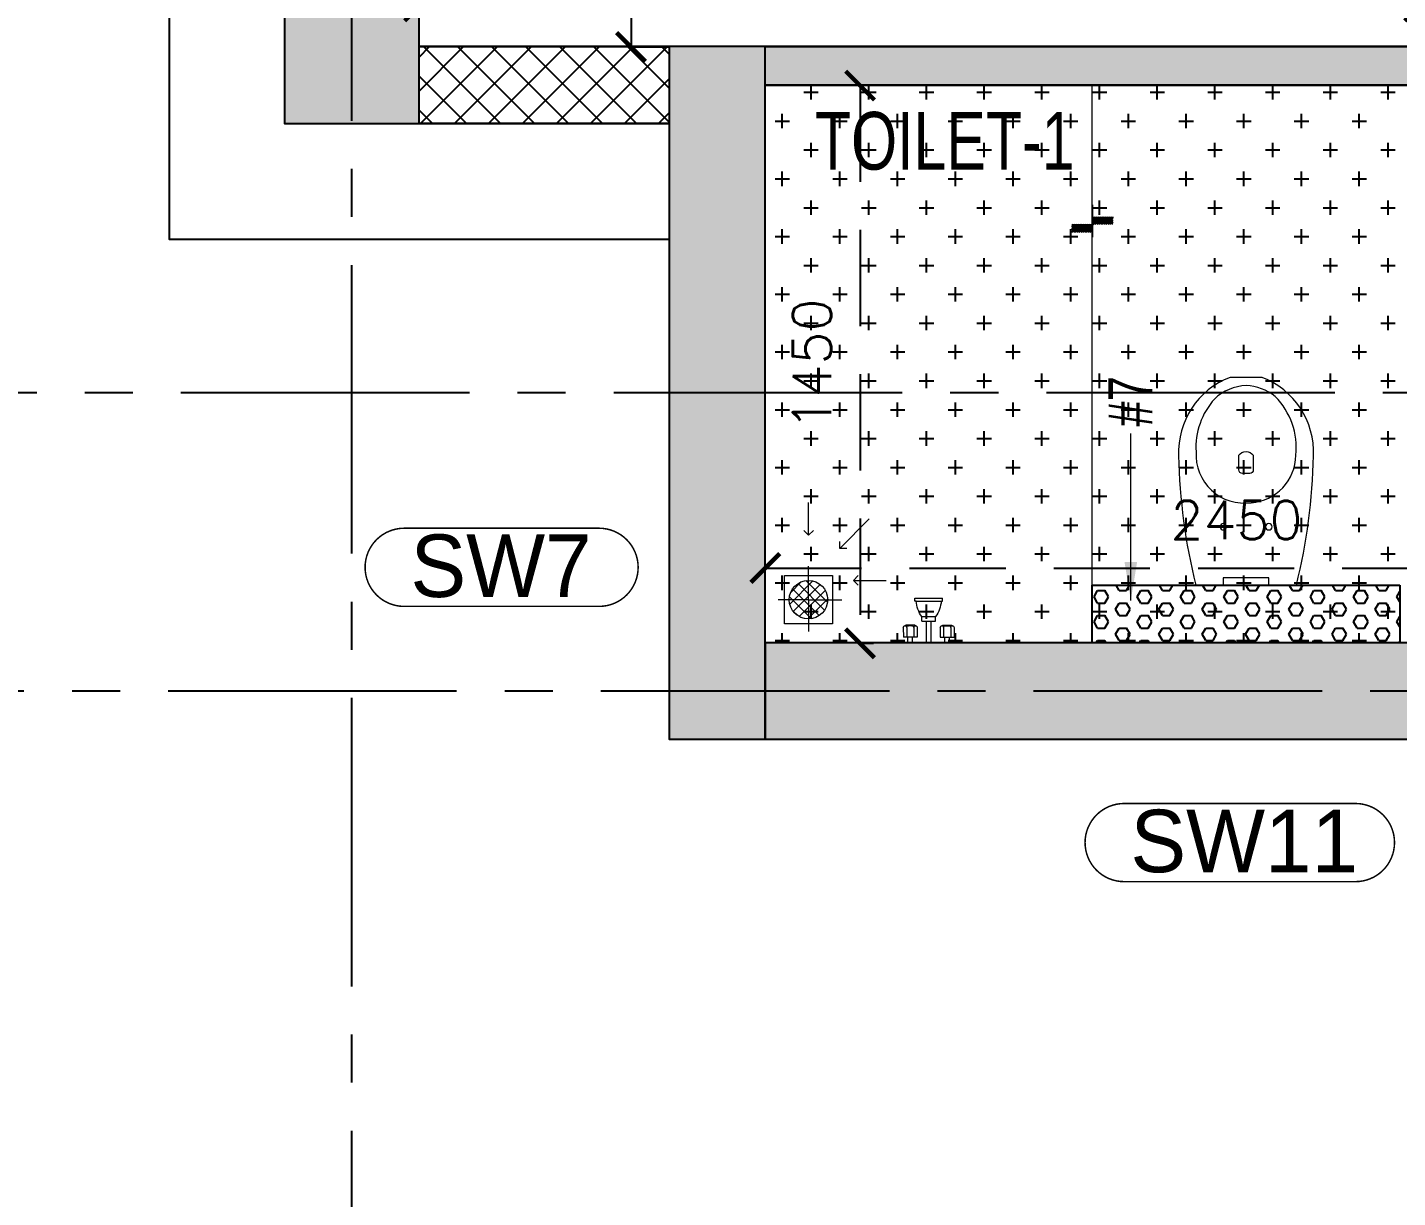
# Model space of a CAD drawing. Header units: millimetres. Extents: x 1124992 to 1258557, y -5767803 to -5695799.
# Drawn here: x 1194724 to 1198286, y -5709291 to -5706250 of the extents above; entities that cross this region are included whole.
import ezdxf

# ---------------------------------------------------------------- set-up
doc = ezdxf.new("R2010")
doc.units = ezdxf.units.MM
doc.header["$LTSCALE"] = 1000
doc.header["$MEASUREMENT"] = 0
for name, pattern in [('$1$AUDIT_D_120904163729-0', [0]), ('$36$HIDDEN', [0.375, 0.25, -0.125]), ('2BHK-A - BACK$0$AUDIT_D_120904163729-0', [0]), ('AUDIT_D_120904163729-0', [0]), ('T8(T9 IS SIMILAR) - 1st FLOOR ELEVATION$0$AUDIT_D_120904163729-0', [0]), ('T8(T9 IS SIMILAR) - DIMENSION & TEXTING$0$HIDDEN', [0.375, 0.25, -0.125]), ('T8_REFUGE COLUMNS$0$CENTER2', [1.125, 0.75, -0.125, 0.125, -0.125])]:
    doc.linetypes.add(name, pattern=pattern)
doc.layers.get('0').update_dxf_attribs({"linetype": 'AUDIT_D_120904163729-0'})
for name, color, linetype in [('$0$A-HATCH -160', 251, '$1$AUDIT_D_120904163729-0'), ('$21$A-DIMENSIONS', 2, '$36$HIDDEN'), ('2BHK-A - BACK$0$A-HATCH -160', 251, '2BHK-A - BACK$0$AUDIT_D_120904163729-0'), ('2BHK-A - BACK$0$a-tile drop', 3, 'Continuous'), ('2BHK-A - BACK$0$A-TOI SUNK 50MM', 8, 'Continuous'), ('2BHK-A - BACK$0$APT PLANS-typ$0$TILEDROP', 3, 'Continuous'), ('2BHK-A - BACK$0$LEDGE WALL', 5, 'Continuous'), ('A_dim', 1, 'Continuous'), ('T8(T9 IS SIMILAR) - 1st FLOOR ELEVATION$0$A-WALL-FEATURES', 110, 'T8(T9 IS SIMILAR) - 1st FLOOR ELEVATION$0$AUDIT_D_120904163729-0'), ('T8(T9 IS SIMILAR) - DIMENSION & TEXTING$0$A-DIMENSIONS', 2, 'T8(T9 IS SIMILAR) - DIMENSION & TEXTING$0$HIDDEN'), ('T8_REFUGE COLUMNS$0$A-CENTERLINE', 193, 'T8_REFUGE COLUMNS$0$CENTER2'), ('T8_REFUGE COLUMNS$0$A-RCC COLS', 3, 'Continuous'), ('T8_TYPICAL COLUMNS$0$A-RCC COLS', 3, 'Continuous')]:
    doc.layers.add(name, color=color, linetype=linetype)
for name, color, linetype, lineweight in [('2BHK-A - BACK$0$a-TOI-fixtures', 251, 'Continuous', 0), ('2BHK-A - BACK$0$A-WALL- 160', 6, 'Continuous', 30), ('T8(T9 IS SIMILAR) - DIMENSION & TEXTING$0$a-Text', 4, 'Continuous', 0), ('T8(T9 IS SIMILAR) - DIMENSION & TEXTING$0$R0-18-10-2014-T1-1st Podium Floor Plan$0$Text', 2, 'Continuous', 0), ('T8(T9 IS SIMILAR)$0$D&W', 8, 'Continuous', 25), ('T8_REFUGE COLUMNS$0$A-COLUMN NO size reduce', 81, 'Continuous', 25)]:
    doc.layers.add(name, color=color, linetype=linetype, lineweight=lineweight)
doc.layers.add('T8_REFUGE COLUMNS$1$COL-HATCH', color=7, linetype='Continuous', lineweight=25, true_color=0xa3a3a3)
doc.styles.add('2BHK-A - BACK$0$Romans 1', font='romans.shx', dxfattribs={"height": 100})
doc.styles.add('T8(T9 IS SIMILAR) - DIMENSION & TEXTING$0$ARIAL ARROW', font='swisscl.ttf')
doc.styles.add('T8(T9 IS SIMILAR) - DIMENSION & TEXTING$0$Romans 1', font='romans.shx', dxfattribs={"height": 100})
doc.styles.add('T8(T9 IS SIMILAR) - DIMENSION & TEXTING$0$Tahoma', font='tahoma.ttf')
doc.styles.add('T8_REFUGE COLUMNS$0$STANDARD', font='GOTHIC.TTF')
doc.dimstyles.new('2BHK-A - BACK$0$ALPINE S', dxfattribs={"dimscale": 0, "dimtxt": 100, "dimasz": 75, "dimexe": 0, "dimexo": 0, "dimgap": 75, "dimtad": 1, "dimdec": 0, "dimzin": 0, "dimdsep": 46, "dimtxsty": '2BHK-A - BACK$0$Romans 1', "dimblk": '2BHK-A - BACK$0$_ArchTick', "dimcen": 0.09, "dimclrd": 256, "dimclre": 256, "dimclrt": 7, "dimadec": 0, "dimazin": 0, "dimtfac": 1, "dimtdec": 0, "dimtofl": 0, "dimtmove": 1, "dimatfit": 0, "dimldrblk": '2BHK-A - BACK$0$_Open90', "dimfxl": 1, "dimtolj": 1, "dimtzin": 0, "dimarcsym": 0})
doc.dimstyles.new('T8(T9 IS SIMILAR) - DIMENSION & TEXTING$0$ALPINE S', dxfattribs={"dimscale": 0, "dimtxt": 100, "dimasz": 75, "dimexe": 0, "dimexo": 0, "dimgap": 75, "dimtad": 1, "dimdec": 0, "dimzin": 0, "dimdsep": 46, "dimtxsty": 'T8(T9 IS SIMILAR) - DIMENSION & TEXTING$0$Romans 1', "dimblk": 'T8(T9 IS SIMILAR) - DIMENSION & TEXTING$0$_ArchTick', "dimcen": 0.09, "dimclrd": 256, "dimclre": 256, "dimclrt": 7, "dimadec": 0, "dimazin": 0, "dimtfac": 1, "dimtdec": 0, "dimtofl": 0, "dimtmove": 1, "dimatfit": 0, "dimldrblk": 'T8(T9 IS SIMILAR) - DIMENSION & TEXTING$0$_Open90', "dimfxl": 1, "dimtolj": 1, "dimtzin": 0, "dimarcsym": 0})
doc.dimstyles.new('T8(T9 IS SIMILAR) - DIMENSION & TEXTING$0$SAMATA STD', dxfattribs={"dimtxt": 100, "dimasz": 50, "dimexe": 50, "dimexo": 50, "dimgap": 10, "dimtad": 0, "dimdec": 0, "dimrnd": 5, "dimzin": 0, "dimdsep": 46, "dimtxsty": 'T8(T9 IS SIMILAR) - DIMENSION & TEXTING$0$Tahoma', "dimblk": 'T8(T9 IS SIMILAR) - DIMENSION & TEXTING$0$_Origin2', "dimcen": -50, "dimdle": 50, "dimclrd": 7, "dimclre": 7, "dimclrt": 7, "dimadec": 0, "dimazin": 0, "dimtfac": 1, "dimtdec": 0, "dimtmove": 1, "dimatfit": 3, "dimfxl": 150, "dimtfill": 1, "dimtolj": 1, "dimtzin": 0, "dimlwd": -1, "dimlwe": -1, "dimarcsym": 0})

# ---------------------------------------------------------------- blocks, each defined once
blk = doc.blocks.new('T8(T9 IS SIMILAR) - DIMENSION & TEXTING$0$_ArchTick')
at = {"color": 0, "linetype": 'ByBlock', "const_width": 0.15}
blk.add_lwpolyline([(-0.5, -0.5), (0.5, 0.5)], dxfattribs=at)
blk = doc.blocks.new('*D488')
at = {"layer": 'T8(T9 IS SIMILAR) - DIMENSION & TEXTING$0$A-DIMENSIONS', "linetype": 'T8(T9 IS SIMILAR) - DIMENSION & TEXTING$0$HIDDEN', "lineweight": -2, "transparency": 16777216}
for p, q in [((1196642.3, -5707850.9), (1196642.3, -5707655.2)), ((1199092.3, -5707851.3), (1199092.3, -5707655.2))]:
    blk.add_line(p, q, dxfattribs=at)
at = {"layer": 'T8(T9 IS SIMILAR) - DIMENSION & TEXTING$0$A-DIMENSIONS', "lineweight": -2, "transparency": 16777216}
blk.add_line((1196642.3, -5707655.2), (1199092.3, -5707655.2), dxfattribs=at)
at = {"layer": 'T8(T9 IS SIMILAR) - DIMENSION & TEXTING$0$A-DIMENSIONS', "linetype": 'ByBlock', "lineweight": -2, "transparency": 16777216, "xscale": 75, "yscale": 75, "zscale": 75, "rotation": 180}
blk.add_blockref('T8(T9 IS SIMILAR) - DIMENSION & TEXTING$0$_ArchTick', (1196642.3, -5707655.2), dxfattribs=at)
at = {"layer": 'T8(T9 IS SIMILAR) - DIMENSION & TEXTING$0$A-DIMENSIONS', "linetype": 'ByBlock', "lineweight": -2, "transparency": 16777216, "xscale": 75, "yscale": 75, "zscale": 75}
blk.add_blockref('T8(T9 IS SIMILAR) - DIMENSION & TEXTING$0$_ArchTick', (1199092.3, -5707655.2), dxfattribs=at)
at = {"layer": 'T8(T9 IS SIMILAR) - DIMENSION & TEXTING$0$A-DIMENSIONS', "color": 7, "linetype": 'ByBlock', "transparency": 16777216, "insert": (1197867.3, -5707530.2), "char_height": 100, "attachment_point": 5, "style": 'T8(T9 IS SIMILAR) - DIMENSION & TEXTING$0$Romans 1'}
blk.add_mtext('\\A1;2450', dxfattribs=at)
blk = doc.blocks.new('T8(T9 IS SIMILAR) - DIMENSION & TEXTING$0$_Open90')
at = {"color": 0, "linetype": 'ByBlock', "lineweight": -2}
for p, q in [((-0.5, 0.5), (0, 0)), ((0, 0), (-1, 0)), ((0, 0), (-0.5, -0.5))]:
    blk.add_line(p, q, dxfattribs=at)
blk = doc.blocks.new('*D489')
at = {"layer": 'T8(T9 IS SIMILAR) - DIMENSION & TEXTING$0$A-DIMENSIONS', "linetype": 'T8(T9 IS SIMILAR) - DIMENSION & TEXTING$0$HIDDEN', "lineweight": -2, "transparency": 16777216}
for p, q in [((1196923.3, -5706401.3), (1196888.8, -5706401.3)), ((1196923.3, -5707850.9), (1196888.8, -5707850.9))]:
    blk.add_line(p, q, dxfattribs=at)
at = {"layer": 'T8(T9 IS SIMILAR) - DIMENSION & TEXTING$0$A-DIMENSIONS', "lineweight": -2, "transparency": 16777216}
blk.add_line((1196888.8, -5706401.3), (1196888.8, -5707850.9), dxfattribs=at)
at = {"layer": 'T8(T9 IS SIMILAR) - DIMENSION & TEXTING$0$A-DIMENSIONS', "linetype": 'ByBlock', "lineweight": -2, "transparency": 16777216, "xscale": 75, "yscale": 75, "zscale": 75}
for p, rotation in [((1196888.8, -5706401.3), 90), ((1196888.8, -5707850.9), 270)]:
    blk.add_blockref('T8(T9 IS SIMILAR) - DIMENSION & TEXTING$0$_ArchTick', p, dxfattribs=dict(at, rotation=rotation))
at = {"layer": 'T8(T9 IS SIMILAR) - DIMENSION & TEXTING$0$A-DIMENSIONS', "color": 7, "linetype": 'ByBlock', "transparency": 16777216, "insert": (1196763.8, -5707126.1), "char_height": 100, "attachment_point": 5, "rotation": 90, "style": 'T8(T9 IS SIMILAR) - DIMENSION & TEXTING$0$Romans 1'}
blk.add_mtext('\\A1;1450', dxfattribs=at)
blk = doc.blocks.new('*D493')
at = {"layer": 'T8(T9 IS SIMILAR) - DIMENSION & TEXTING$0$A-DIMENSIONS', "linetype": 'T8(T9 IS SIMILAR) - DIMENSION & TEXTING$0$HIDDEN', "lineweight": -2, "transparency": 16777216}
for p, q in [((1196320.7, -5702350.7), (1196293.4, -5702350.7)), ((1196392.3, -5706300.9), (1196293.4, -5706300.9))]:
    blk.add_line(p, q, dxfattribs=at)
at = {"layer": 'T8(T9 IS SIMILAR) - DIMENSION & TEXTING$0$A-DIMENSIONS', "lineweight": -2, "transparency": 16777216}
blk.add_line((1196293.4, -5702350.7), (1196293.4, -5706300.9), dxfattribs=at)
at = {"layer": 'T8(T9 IS SIMILAR) - DIMENSION & TEXTING$0$A-DIMENSIONS', "linetype": 'ByBlock', "lineweight": -2, "transparency": 16777216, "xscale": 75, "yscale": 75, "zscale": 75}
for p, rotation in [((1196293.4, -5702350.7), 90), ((1196293.4, -5706300.9), 270)]:
    blk.add_blockref('T8(T9 IS SIMILAR) - DIMENSION & TEXTING$0$_ArchTick', p, dxfattribs=dict(at, rotation=rotation))
at = {"layer": 'T8(T9 IS SIMILAR) - DIMENSION & TEXTING$0$A-DIMENSIONS', "color": 7, "linetype": 'ByBlock', "transparency": 16777216, "insert": (1196168.4, -5704325.8), "char_height": 100, "attachment_point": 5, "rotation": 90, "style": 'T8(T9 IS SIMILAR) - DIMENSION & TEXTING$0$Romans 1'}
blk.add_mtext('\\A1;3950', dxfattribs=at)
blk = doc.blocks.new('*D494')
at = {"layer": 'T8(T9 IS SIMILAR) - DIMENSION & TEXTING$0$A-DIMENSIONS', "linetype": 'T8(T9 IS SIMILAR) - DIMENSION & TEXTING$0$HIDDEN', "lineweight": -2, "transparency": 16777216}
for p, q in [((1195742.1, -5706300.9), (1195742.1, -5706195.4)), ((1198342.3, -5706301.3), (1198342.3, -5706195.4))]:
    blk.add_line(p, q, dxfattribs=at)
at = {"layer": 'T8(T9 IS SIMILAR) - DIMENSION & TEXTING$0$A-DIMENSIONS', "lineweight": -2, "transparency": 16777216}
blk.add_line((1195742.1, -5706195.4), (1198342.3, -5706195.4), dxfattribs=at)
at = {"layer": 'T8(T9 IS SIMILAR) - DIMENSION & TEXTING$0$A-DIMENSIONS', "linetype": 'ByBlock', "lineweight": -2, "transparency": 16777216, "xscale": 75, "yscale": 75, "zscale": 75, "rotation": 180}
blk.add_blockref('T8(T9 IS SIMILAR) - DIMENSION & TEXTING$0$_ArchTick', (1195742.1, -5706195.4), dxfattribs=at)
at = {"layer": 'T8(T9 IS SIMILAR) - DIMENSION & TEXTING$0$A-DIMENSIONS', "linetype": 'ByBlock', "lineweight": -2, "transparency": 16777216, "xscale": 75, "yscale": 75, "zscale": 75}
blk.add_blockref('T8(T9 IS SIMILAR) - DIMENSION & TEXTING$0$_ArchTick', (1198342.3, -5706195.4), dxfattribs=at)
at = {"layer": 'T8(T9 IS SIMILAR) - DIMENSION & TEXTING$0$A-DIMENSIONS', "color": 7, "linetype": 'ByBlock', "transparency": 16777216, "insert": (1197042.2, -5706070.4), "char_height": 100, "attachment_point": 5, "style": 'T8(T9 IS SIMILAR) - DIMENSION & TEXTING$0$Romans 1'}
blk.add_mtext('\\A1;2600', dxfattribs=at)
blk = doc.blocks.new('T8(T9 IS SIMILAR) - DIMENSION & TEXTING$0$_Origin2')
at = {"color": 0, "linetype": 'ByBlock', "lineweight": -2}
blk.add_line((-0.5, 0), (-1, 0), dxfattribs=at)
for radius in [0.5, 0.25]:
    blk.add_circle((0, 0), radius, dxfattribs=at)
blk = doc.blocks.new('T8_REFUGE COLUMNS')
at = {"layer": 'T8_REFUGE COLUMNS$1$COL-HATCH', "linetype": 'ByBlock'}
h = blk.add_hatch(color=256, dxfattribs=at)
h.dxf.hatch_style = 1
h.paths.add_polyline_path([(1195742.1, -5705649.9), (1195392.1, -5705649.9), (1195392.1, -5706499.9), (1195742.1, -5706499.9)])
h = blk.add_hatch(color=256, dxfattribs=at)
h.dxf.hatch_style = 1
h.paths.add_polyline_path([(1196642.1, -5706299.9), (1196392.1, -5706299.9), (1196392.1, -5708099.9), (1196642.1, -5708099.9)])
h = blk.add_hatch(color=256, dxfattribs=at)
h.dxf.hatch_style = 1
h.paths.add_polyline_path([(1196642.1, -5708099.9), (1199252.1, -5708099.9), (1199252.1, -5707849.9), (1196642.1, -5707849.9)])
at = {"layer": 'T8_REFUGE COLUMNS$0$A-CENTERLINE'}
for p, q in [((1195567.1, -5727867.6), (1195567.1, -5698299.6)), ((1217248.2, -5707199.9), (1182156.9, -5707199.9)), ((1217215, -5707974.9), (1182156.9, -5707974.9))]:
    blk.add_line(p, q, dxfattribs=at)
at = {"layer": 'T8_REFUGE COLUMNS$0$A-COLUMN NO size reduce', "linetype": 'ByBlock', "const_width": 3.9}
for points in [[(1195703.5, -5707754.8, -1), (1195703.5, -5707551.6), (1196210.2, -5707551.6, -1), (1196210.2, -5707754.8)], [(1197575.2, -5708470.2, -1), (1197575.2, -5708267.1), (1198176.6, -5708267.1, -1), (1198176.6, -5708470.2)]]:
    blk.add_lwpolyline(points, format="xyb", close=True, dxfattribs=at)
at = {"layer": 'T8_REFUGE COLUMNS$0$A-RCC COLS', "linetype": 'ByBlock'}
for points in [[(1195742.1, -5705649.9), (1195392.1, -5705649.9), (1195392.1, -5706499.9), (1195742.1, -5706499.9)], [(1196642.1, -5706299.9), (1196392.1, -5706299.9), (1196392.1, -5708099.9), (1196642.1, -5708099.9)], [(1196642.1, -5708099.9), (1199252.1, -5708099.9), (1199252.1, -5707849.9), (1196642.1, -5707849.9)]]:
    blk.add_lwpolyline(points, close=True, dxfattribs=at)
at = {"layer": 'T8_REFUGE COLUMNS$0$A-COLUMN NO size reduce', "linetype": 'ByBlock', "char_height": 162.5, "attachment_point": 1, "style": 'T8_REFUGE COLUMNS$0$STANDARD'}
for s, insert in [('SW7', (1195719.8, -5707567.9)), ('SW11', (1197591.4, -5708283.3))]:
    blk.add_mtext_dynamic_manual_height_columns(s, width=444.685, gutter_width=500, heights=[0], dxfattribs=dict(at, insert=insert))
blk = doc.blocks.new('T8_TYPICAL COLUMNS')
at = {"layer": 'T8_TYPICAL COLUMNS$0$A-RCC COLS', "linetype": 'ByBlock'}
blk.add_blockref('T8_REFUGE COLUMNS', (0, 0), dxfattribs=at)
blk = doc.blocks.new('2BHK-A - BACK$0$EWC 1-flat-3')
at = {"color": 0, "linetype": 'ByBlock', "ltscale": 1.5}
blk.add_line((130.9, 0), (-130.9, 0), dxfattribs=at)
for points in [[(-130.9, 0, -0.055103), (-175.3, 336.2, -0.321827), (-41.6, 540), (41.6, 540, -0.321827), (175.3, 336.2, -0.055103), (130.9, 0, -27.681239)], [(-13.2, 214.3, -0.391448), (-129.3, 337.7, -0.224585), (-76.1, 489.9, -0.160675), (0, 518.7, -0.183016), (81.6, 484.1, -0.201424), (130, 346.4, -0.474507), (-13.2, 214.3, -2.927417)], [(-9.5, 290.2), (9.5, 290.2, 0.414214), (18.9, 299.7), (18.9, 337.6, 0.5), (-18.9, 337.6), (-18.9, 299.7, 0.414214), (-9.5, 290.2, 0.530498)]]:
    blk.add_lwpolyline(points, format="xyb", dxfattribs=at)
at = {"color": 0, "linetype": 'ByBlock'}
blk.add_lwpolyline([(-59.2, 0), (-59.2, 18.9), (59.2, 18.9), (59.2, 0)], close=True, dxfattribs=at)
at = {"color": 0, "linetype": 'ByBlock', "ltscale": 1.5}
for centre in [(-59.2, 151.6), (59.2, 151.6)]:
    blk.add_circle(centre, 8.31, dxfattribs=at)
blk = doc.blocks.new('2BHK-A - BACK$0$Type-A-First Floor Plan-bottom-up$0$FLOOR TRAP-flat-6')
at = {"layer": '2BHK-A - BACK$0$a-TOI-fixtures'}
h = blk.add_hatch(dxfattribs=at)
h.set_pattern_fill('ACET-2D-_USER', color=256, scale=20, angle=45, style=0, double=1, pattern_type=0)
h.set_pattern_definition([(45, (-789896.981, 5385770.066), (-14.142135624, 14.142135624), []), (135, (-789896.981, 5385770.066), (-14.142135624, -14.142135624), [])])
edge = h.paths.add_edge_path()
edge.add_arc((150, 150), 50, 0, 360)
for q in [(150, 228.6), (67.6, 150), (237.4, 150), (150, 63.6)]:
    blk.add_line((150, 150), q, dxfattribs=at)
blk.add_lwpolyline([(87.5, 212.5), (212.5, 212.5), (212.5, 87.5), (87.5, 87.5)], close=True, dxfattribs=at)
blk.add_circle((150, 150), 50, dxfattribs=at)
blk = doc.blocks.new('2BHK-A - BACK$0$SH-flat-2')
at = {"color": 0}
for p, q in [((0.1, 54), (14.6, 54)), ((0.1, 42), (14.6, 42)), ((39.7, 38.7), (14.5, 38.7)), ((14.6, 30), (14.7, 66)), ((39.8, 57.2), (14.6, 57.2)), ((39.9, 65.9), (14.7, 66)), ((44.6, 43), (44.6, 52.2)), ((45.9, 36.2), (45.9, 59)), ((108.5, 35.8), (116.3, 35.8)), ((108.5, 32.4), (108.5, 35.8)), ((116.2, -36.2), (116.3, 35.8)), ((0, -6), (0, 6)), ((0, 6), (56.3, 5.9)), ((39.8, 29.9), (14.6, 30)), ((43.4, 31.6), (44.7, 33.1)), ((56.2, -18.1), (56.3, 17.9)), ((56.3, 17.9), (68.3, 17.9)), ((68.2, -18.1), (68.3, 17.9)), ((108.4, -32.8), (108.5, 32.4)), ((0, -6), (56.3, -6.1)), ((14.5, -30), (14.4, -66)), ((39.7, -30.1), (14.5, -30)), ((43.3, -31.7), (44.6, -33.3)), ((56.2, -18.1), (68.2, -18.1)), ((108.4, -32.8), (108.4, -36.2)), ((-0.1, -42), (14.4, -42)), ((-0.1, -54), (14.4, -54)), ((39.5, -57.3), (14.3, -57.3)), ((39.6, -38.8), (14.4, -38.8)), ((39.6, -66.1), (14.4, -66)), ((44.4, -43.2), (44.4, -52.4)), ((45.7, -36.4), (45.7, -59.2)), ((108.4, -36.2), (116.2, -36.2))]:
    blk.add_line(p, q, dxfattribs=at)
for centre, radius, start, end in [((39.8, 43.5), 4.8, 269.8776, 359.8776), ((39.7, 33.9), 4.8, 359.8776, 89.8776), ((39.8, 62), 4.8, 269.8776, 359.8776), ((39.8, 52.2), 4.8, 359.8776, 89.8776), ((39.9, 61.1), 4.8, 359.8776, 89.8776), ((41.1, 59), 4.8, 359.8776, 46.4449), ((41.1, 36.2), 4.8, 319.2258, 359.8776), ((39.8, 34.7), 4.8, 269.8776, 359.8776), ((114.8, -47.9), 80.5, 94.4595, 125.2375), ((39.6, -34), 4.8, 269.8776, 359.8776), ((39.7, -34.9), 4.8, 359.8776, 89.8776), ((40.9, -36.4), 4.8, 359.8776, 40.5294), ((115, 47.4), 80.5, 234.5177, 265.2957), ((39.5, -52.4), 4.8, 269.8776, 359.8776), ((39.5, -62.1), 4.8, 359.8776, 89.8776), ((39.6, -43.6), 4.8, 359.8776, 89.8776), ((39.6, -61.3), 4.8, 269.8776, 359.8776), ((40.9, -59.2), 4.8, 313.3103, 359.8776)]:
    blk.add_arc(centre, radius, start, end, dxfattribs=at)
blk = doc.blocks.new('2BHK-A - BACK$0$TILE DROP -x')
at = {"layer": '2BHK-A - BACK$0$APT PLANS-typ$0$TILEDROP'}
h = blk.add_hatch(dxfattribs=at)
h.set_pattern_fill('ACET-2D-ANSI31', color=8, scale=27, angle=90, style=0)
h.set_pattern_definition([(135, (583590.9237, -2384968.1492), (-2.3864853865, -2.3864853865), [])])
h.paths.add_polyline_path([(-58303, -19205.9), (-58303, -19151.2), (-58284.2, -19151.2), (-58284.2, -19205.9)])
edge = h.paths.add_edge_path()
edge.add_line((-58303, -19258.5), (-58323.9, -19258.5))
edge.add_line((-58303, -19205.9), (-58303, -19258.5))
edge.add_line((-58323.7, -19205.9), (-58303, -19205.9))
edge.add_line((-58323.7, -19258.5), (-58323.7, -19205.9))
at = {"layer": '2BHK-A - BACK$0$APT PLANS-typ$0$TILEDROP', "color": 1}
blk.add_line((-58252, -19205.9), (-58336, -19205.9), dxfattribs=at)
at = {"layer": '2BHK-A - BACK$0$APT PLANS-typ$0$TILEDROP', "color": 20, "const_width": 3}
for points in [[(-58284.2, -19205.9), (-58284.2, -19151.2)], [(-58303, -19258.5), (-58303, -19205.9)], [(-58303, -19205.9), (-58284.2, -19205.9)]]:
    blk.add_lwpolyline(points, dxfattribs=at)
blk = doc.blocks.new('2BHK-A - BACK$0$_ArchTick')
at = {"color": 0, "linetype": 'ByBlock', "const_width": 0.15}
blk.add_lwpolyline([(-0.5, -0.5), (0.5, 0.5)], dxfattribs=at)
blk = doc.blocks.new('2BHK-A - BACK$0$_Open90')
at = {"color": 0, "linetype": 'ByBlock', "lineweight": -2}
for p, q in [((0, 0), (-1, 0)), ((-0.5, 0.5), (0, 0)), ((0, 0), (-0.5, -0.5))]:
    blk.add_line(p, q, dxfattribs=at)
blk = doc.blocks.new('T8(T9 IS SIMILAR) - 1st FLOOR ELEVATION')
at = {"layer": 'T8(T9 IS SIMILAR) - 1st FLOOR ELEVATION$0$A-WALL-FEATURES', "color": 5, "linetype": 'T8(T9 IS SIMILAR) - 1st FLOOR ELEVATION$0$AUDIT_D_120904163729-0', "ltscale": 0.5}
blk.add_lwpolyline([(1199140.6, -5701589.7), (1195092.6, -5701589.7), (1195092.6, -5706800.3), (1196392.3, -5706800.3)], dxfattribs=at)
blk = doc.blocks.new('T8(T9 IS SIMILAR) - DIMENSION & TEXTING')
at = {"layer": 'T8(T9 IS SIMILAR) - DIMENSION & TEXTING$0$a-Text', "style": 'T8(T9 IS SIMILAR) - DIMENSION & TEXTING$0$ARIAL ARROW'}
blk.add_text('TOILET-1', height=150, dxfattribs=at).set_placement((1196771.4, -5706619.6))
at = {"layer": 'T8(T9 IS SIMILAR) - DIMENSION & TEXTING$0$R0-18-10-2014-T1-1st Podium Floor Plan$0$Text', "linetype": 'ByBlock', "style": 'T8(T9 IS SIMILAR) - DIMENSION & TEXTING$0$ARIAL ARROW'}
blk.add_text('#7', height=114.75, rotation=90, dxfattribs=at).set_placement((1197648.8, -5707287.2, 0))
at = {"layer": 'T8(T9 IS SIMILAR) - DIMENSION & TEXTING$0$A-DIMENSIONS', "linetype": 'ByBlock'}
for base, p1, p2, picture, middle in [((1196293.4, -5706300.9), (1196320.7, -5702350.7), (1196392.3, -5706300.9, -0.7), '*D493', (1196168.4, -5704325.8)), ((1196888.8, -5707850.9), (1196923.3, -5706401.3), (1196923.3, -5707850.9), '*D489', (1196763.8, -5707126.1))]:
    dim = blk.add_linear_dim(base=base, p1=p1, p2=p2, angle=270, dimstyle='T8(T9 IS SIMILAR) - DIMENSION & TEXTING$0$ALPINE S', override={"dimscale": 1, "dimfxl": 5, "dimarcsym": 1}, dxfattribs=at)
    dim.commit()
    dim.dimension.update_dxf_attribs({"geometry": picture, "text_midpoint": middle})
for base, p1, p2, picture, middle in [((1198342.3, -5706195.4), (1195742.1, -5706300.9), (1198342.3, -5706301.3), '*D494', (1197042.2, -5706070.4)), ((1199092.3, -5707655.2), (1196642.3, -5707850.9, -0.7), (1199092.3, -5707851.3), '*D488', (1197867.3, -5707530.2))]:
    dim = blk.add_linear_dim(base=base, p1=p1, p2=p2, dimstyle='T8(T9 IS SIMILAR) - DIMENSION & TEXTING$0$ALPINE S', override={"dimscale": 1, "dimfxl": 5, "dimarcsym": 1}, dxfattribs=at)
    dim.commit()
    dim.dimension.update_dxf_attribs({"geometry": picture, "text_midpoint": middle})
at = {"layer": 'T8(T9 IS SIMILAR) - DIMENSION & TEXTING$0$R0-18-10-2014-T1-1st Podium Floor Plan$0$Text'}
blk.add_leader([(1197592.6, -5707739.1), (1197592.5, -5707413.6), (1197592.6, -5707305.1)], dimstyle='T8(T9 IS SIMILAR) - DIMENSION & TEXTING$0$SAMATA STD', override={"dimscale": 1, "dimasz": 100, "dimclrd": 2, "dimfxlon": 1, "dimarcsym": 1}, dxfattribs=at)
blk = doc.blocks.new('2BHK-A - BACK$0$A$C1DA736AB')
at = {"color": 0, "linetype": 'ByBlock'}
for points in [[(117, 0.4, 0), (202.3, 0.4, 0)], [(81.7, -82.8, 0), (158.2, -159.9, 0)], [(0.4, -117, 0), (0.4, -202.3, 0)]]:
    blk.add_leader(points, dimstyle='2BHK-A - BACK$0$ALPINE S', override={"dimscale": 1, "dimasz": 25, "dimtad": 0, "dimfxl": 5, "dimtfill": 1, "dimarcsym": 1}, dxfattribs=at)
blk = doc.blocks.new('2BHK-A - BACK')
at = {"layer": '2BHK-A - BACK$0$A-HATCH -160', "linetype": 'ByBlock'}
h = blk.add_hatch(dxfattribs=at)
h.set_pattern_fill('ZIGZAG', color=256, scale=250)
h.set_pattern_definition([(9e-15, (-0.22, 0.45), (31.25, 31.25), [31.25, -31.25]), (90, (31.03, 0.45), (-31.25, 31.25), [31.25, -31.25])])
h.paths.add_polyline_path([(1196642.1, -5706299.9), (1198342.2, -5706299.9), (1198342.2, -5706399.9), (1196642.1, -5706399.9)])
h.paths.add_polyline_path([(1199382.6, -5705299.9), (1199382.6, -5705199.9), (1201592.2, -5705199.9), (1201592.2, -5705299.9), (1200442.1, -5705299.9), (1200442.1, -5705399.9), (1200342.1, -5705399.9), (1200342.1, -5705299.9)])
h.paths.add_polyline_path([(1200442.1, -5706399.9), (1201341.8, -5706399.9), (1201341.8, -5706299.9), (1200442.1, -5706299.9)])
h.paths.add_polyline_path([(1202091.8, -5706299.9), (1202691.8, -5706299.9), (1202691.8, -5706399.9), (1202091.8, -5706399.9)])
h.paths.add_polyline_path([(1204892.1, -5708749.5), (1204992.1, -5708749.5), (1204992.1, -5707999.9), (1204892.1, -5707999.9)])
h.paths.add_polyline_path([(1204892.1, -5709649.5), (1204992.1, -5709649.5), (1204992.1, -5710549.5), (1204892.1, -5710549.5)])
h.paths.add_polyline_path([(1200142, -5708600.5), (1200257, -5708600.5), (1200257.1, -5708700.5), (1200042, -5708700.5), (1200042, -5708099.9), (1200142, -5708099.9)])
h.paths.add_polyline_path([(1202792.1, -5701189.9), (1203427.1, -5701189.9), (1203427.1, -5701089.9), (1202792.1, -5701089.9)])
h = blk.add_hatch(dxfattribs=at)
h.set_pattern_fill('ANSI37', color=256, scale=500)
h.paths.add_polyline_path([(1195742.4, -5706499.9), (1196391.8, -5706499.9), (1196391.8, -5706299.9), (1195742.4, -5706299.9)])
h = blk.add_hatch(dxfattribs=at)
h.set_pattern_fill('HEX', color=256, scale=150)
h.paths.add_polyline_path([(1198292.2, -5707699.5), (1198292.2, -5707849.5), (1197492.2, -5707849.5), (1197492.2, -5707699.5)])
at = {"layer": '2BHK-A - BACK$0$A-TOI SUNK 50MM'}
h = blk.add_hatch(dxfattribs=at)
h.set_pattern_fill('CROSS', color=256, scale=300, style=0)
h.set_pattern_definition([(9e-15, (54492.616, 14881.46), (75, 75), [37.5, -112.5]), (90, (54511.366, 14862.71), (-75, 75), [37.5, -112.5])])
h.paths.add_polyline_path([(1196642.1, -5706399.9), (1199092.2, -5706399.9), (1199092.2, -5707849.9), (1196642.1, -5707849.9)])
h.paths.add_polyline_path([(1202691.8, -5706399.9), (1200442.1, -5706399.9), (1200442.1, -5707850.3), (1202692.3, -5707850.3)])
blk.add_lwpolyline([(1196642.1, -5706399.9), (1199092.2, -5706399.9), (1199092.2, -5707849.9), (1196642.1, -5707849.9)], close=True, dxfattribs=at)
at = {"layer": '2BHK-A - BACK$0$a-TOI-fixtures', "color": 1}
blk.add_line((1197492.2, -5707849.5), (1197492.2, -5706399.9), dxfattribs=at)
at = {"layer": '2BHK-A - BACK$0$A-WALL- 160', "linetype": 'ByBlock'}
for p, q in [((1195742.1, -5706299.9), (1196391.8, -5706299.9)), ((1196642.1, -5706299.9), (1198342.2, -5706299.9)), ((1196642.1, -5706399.9), (1198342.2, -5706399.9)), ((1195742.1, -5706499.9), (1196391.8, -5706499.9))]:
    blk.add_line(p, q, dxfattribs=at)
at = {"layer": '2BHK-A - BACK$0$LEDGE WALL'}
blk.add_lwpolyline([(1198292.2, -5707699.5), (1198292.2, -5707849.5), (1197492.2, -5707849.5), (1197492.2, -5707699.5)], close=True, dxfattribs=at)
at = {"layer": '2BHK-A - BACK$0$a-tile drop', "xscale": -0.9999999999999998, "rotation": 270.0003204097974}
blk.add_blockref('2BHK-A - BACK$0$TILE DROP -x', (1216697.7, -5648459.2), dxfattribs=at)
at = {"layer": '2BHK-A - BACK$0$a-TOI-fixtures', "extrusion": (0, 0, -1), "zscale": -1}
blk.add_blockref('2BHK-A - BACK$0$EWC 1-flat-3', (-1197892.2, -5707699.5), dxfattribs=at)
at = {"layer": '2BHK-A - BACK$0$a-TOI-fixtures'}
for name, p, xscale, rotation in [('2BHK-A - BACK$0$A$C1DA736AB', (1196754.6, -5707687), -1, 180), ('2BHK-A - BACK$0$SH-flat-2', (1197067.2, -5707849.6, 0), -0.9999999999999941, 269.877592600283)]:
    blk.add_blockref(name, p, dxfattribs=dict(at, xscale=xscale, rotation=rotation))
at = {"layer": '2BHK-A - BACK$0$a-TOI-fixtures', "extrusion": (0, 0, -1), "xscale": -1, "zscale": -1, "rotation": 270}
blk.add_blockref('2BHK-A - BACK$0$Type-A-First Floor Plan-bottom-up$0$FLOOR TRAP-flat-6', (-1196904.6, -5707887.4), dxfattribs=at)
blk = doc.blocks.new('T8(T9 IS SIMILAR)')
at = {"layer": 'T8(T9 IS SIMILAR)$0$D&W', "linetype": 'ByBlock'}
for name in ['T8_TYPICAL COLUMNS', '2BHK-A - BACK']:
    blk.add_blockref(name, (0, 0), dxfattribs=at)

msp = doc.modelspace()

# ---------------------------------------------------------------- block references
at = {"layer": '$21$A-DIMENSIONS', "linetype": 'ByBlock'}
msp.add_blockref('T8(T9 IS SIMILAR)', (0, 0), dxfattribs=at)

# ---------------------------------------------------------------- next in the draw order: block references
at = {"layer": '$0$A-HATCH -160', "linetype": 'ByBlock'}
msp.add_blockref('T8(T9 IS SIMILAR) - DIMENSION & TEXTING', (0, 0), dxfattribs=at)

# ---------------------------------------------------------------- next in the draw order: block references
at = {"layer": 'A_dim', "linetype": 'ByBlock'}
msp.add_blockref('T8(T9 IS SIMILAR) - 1st FLOOR ELEVATION', (0, 0), dxfattribs=at)

doc.saveas('drawing.dxf')
